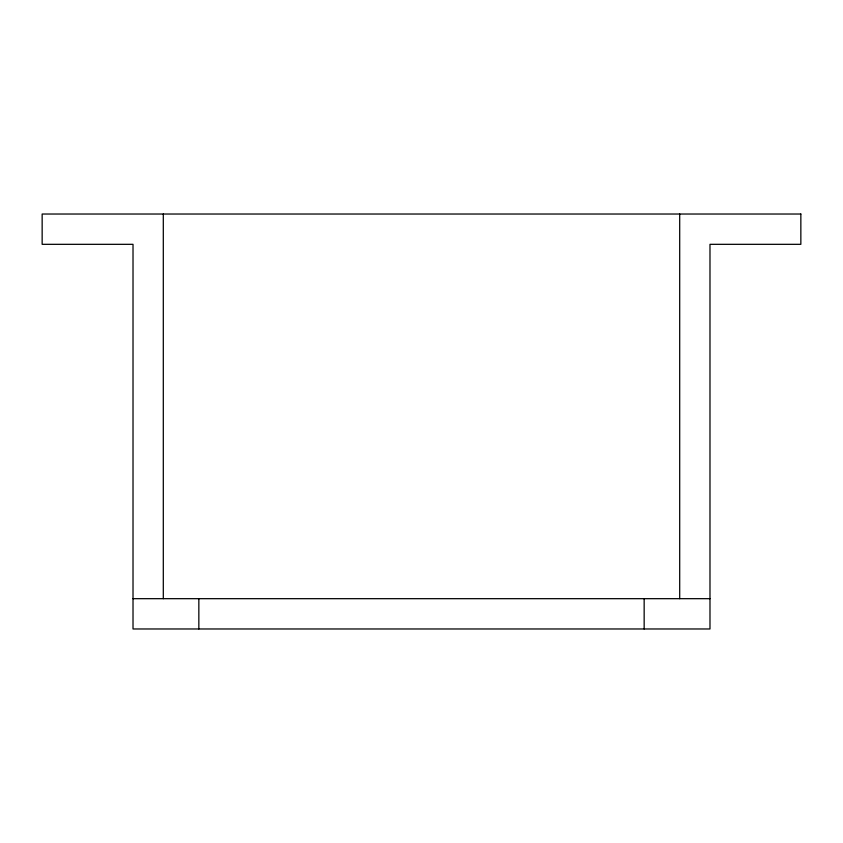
<?xml version="1.0" encoding="UTF-8"?>
<svg xmlns="http://www.w3.org/2000/svg" width="843" height="843" viewBox="0 0 843 843"><rect width="100%" height="100%" fill="white"/><g stroke="black" fill="none" stroke-linecap="round" stroke-linejoin="round"><path stroke-width="1.26" d="M133.015 598.678L709.985 598.678M679.7 214.027L679.7 598.678M644.157 598.678L644.157 628.973M198.843 598.678L198.843 628.973M163.3 214.027L163.3 598.678M800.85 214.027L42.15 214.027L42.15 244.322L133.015 244.322L133.015 628.973L709.985 628.973L709.985 244.322L800.85 244.322L800.85 214.027"/></g></svg>
